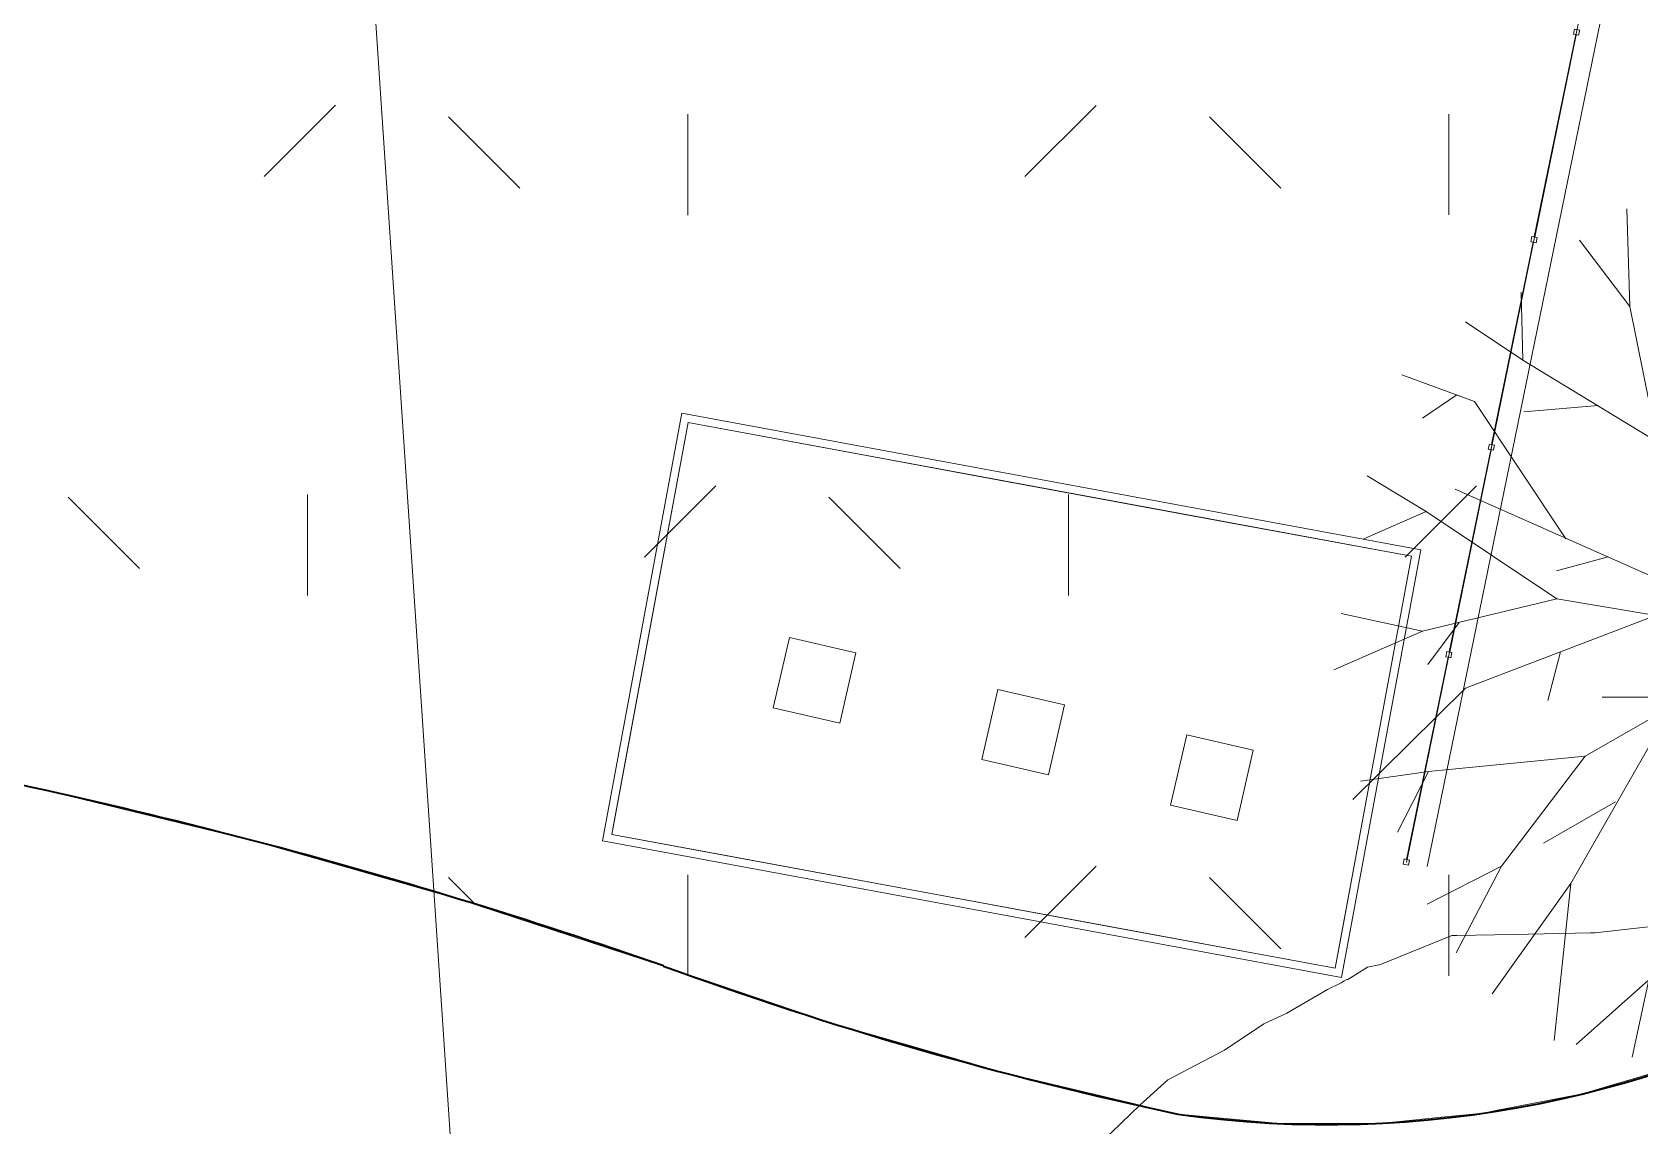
# Model space of a CAD drawing. Header units: metres. Extents: x -207 to 292, y -187 to 169.
# Drawn here: x 2.66 to 17.84, y -121.04 to -110.72 of the extents above; entities that cross this region are included whole.
import ezdxf

# ---------------------------------------------------------------- set-up
doc = ezdxf.new("R2010")
doc.units = ezdxf.units.M
for name, color, linetype, lineweight in [('A-FLOR', 7, 'Continuous', 9), ('A-FLOR-OTLN', 7, 'Continuous', 9), ('A-GLAZ-CWMG', 7, 'Continuous', 9), ('ACHURADO', 7, 'Continuous', 9), ('arboles y arbustos', 7, 'Continuous', 9), ('BORDE CAMINO', 7, 'Continuous', 35), ('C-BLDG-PADS', 7, 'Continuous', 9), ('C-TOPO', 7, 'Continuous', 9), ('C-TOPO-MAJR', 7, 'Continuous', 35), ('CERCO INTERIOR', 7, 'Continuous', 9)]:
    doc.layers.add(name, color=color, linetype=linetype, lineweight=lineweight)
doc.layers.add('PR10-ARQ-PL-001-Emplazamiento-C-1_dwg', color=7, linetype='Continuous', lineweight=9, true_color=0x767676)
doc.layers.add('TEXTO', color=5, linetype='Continuous', lineweight=9, true_color=0x0000ff)

# ---------------------------------------------------------------- blocks, each defined once
blk = doc.blocks.new('YADRAN_LASQUEMAS_ARQ_MO_007_AREA SALA y TRANSF ELECT_rvt-1-PLANTA EMPLAZAMIENTO ACTUALIZADO')
at = {"layer": 'A-FLOR'}
for p, q in [((8.138, -118.292), (8.858, -114.401)), ((8.858, -114.401), (8.138, -118.292)), ((8.858, -114.401), (15.689, -115.665)), ((15.689, -115.665), (8.858, -114.401)), ((15.689, -115.665), (14.969, -119.556)), ((14.969, -119.556), (15.689, -115.665)), ((9.815, -116.433), (9.662, -117.095)), ((9.815, -116.433), (9.662, -117.095)), ((10.443, -116.578), (9.815, -116.433)), ((10.443, -116.578), (9.815, -116.433)), ((10.291, -117.24), (10.443, -116.578)), ((10.291, -117.24), (10.443, -116.578)), ((11.784, -116.923), (11.631, -117.585)), ((11.784, -116.923), (11.631, -117.585)), ((12.413, -117.068), (11.784, -116.923)), ((12.413, -117.068), (11.784, -116.923)), ((9.662, -117.095), (10.291, -117.24)), ((9.662, -117.095), (10.291, -117.24)), ((12.26, -117.73), (12.413, -117.068)), ((12.26, -117.73), (12.413, -117.068)), ((13.566, -117.352), (13.413, -118.015)), ((13.566, -117.352), (13.413, -118.015)), ((14.195, -117.497), (13.566, -117.352)), ((14.195, -117.497), (13.566, -117.352)), ((11.631, -117.585), (12.26, -117.73)), ((11.631, -117.585), (12.26, -117.73)), ((14.042, -118.16), (14.195, -117.497)), ((14.042, -118.16), (14.195, -117.497)), ((13.413, -118.015), (14.042, -118.16)), ((13.413, -118.015), (14.042, -118.16)), ((14.969, -119.556), (8.138, -118.292)), ((8.138, -118.292), (14.969, -119.556))]:
    blk.add_line(p, q, dxfattribs=at)
at = {"layer": 'A-FLOR-OTLN'}
for p, q in [((8.798, -114.314), (8.05, -118.352)), ((8.05, -118.352), (8.798, -114.314)), ((8.138, -118.292), (8.858, -114.401)), ((8.138, -118.292), (8.858, -114.401)), ((15.776, -115.605), (8.798, -114.314)), ((8.798, -114.314), (15.776, -115.605)), ((8.858, -114.401), (15.689, -115.665)), ((8.858, -114.401), (15.689, -115.665)), ((15.689, -115.665), (14.969, -119.556)), ((15.689, -115.665), (14.969, -119.556)), ((15.029, -119.643), (15.776, -115.605)), ((15.776, -115.605), (15.029, -119.643)), ((8.05, -118.352), (15.029, -119.643)), ((15.029, -119.643), (8.05, -118.352)), ((14.969, -119.556), (8.138, -118.292)), ((14.969, -119.556), (8.138, -118.292))]:
    blk.add_line(p, q, dxfattribs=at)
blk = doc.blocks.new('PR10-ARQ-PL-001-Emplazamiento-C-1_dwg_Quad Corner Mullion - 50x50 mm-517354-PLANTA EMPLAZAMIENTO-674654-PLANTA EMPLAZAMIENTO ACTUALIZADO')
at = {"layer": 'A-GLAZ-CWMG', "flags": 128}
blk.add_lwpolyline([(0.025, 0.025), (0.025, -0.025), (-0.025, -0.025), (-0.025, 0.025)], close=True, dxfattribs=at)
blk = doc.blocks.new('PR10-ARQ-PL-001-Emplazamiento-C-1_dwg_Circular Mullion - 5mm-517344-PLANTA EMPLAZAMIENTO-674655-PLANTA EMPLAZAMIENTO ACTUALIZADO')
at = {"layer": 'A-GLAZ-CWMG', "flags": 128}
for points in [[(-84.442, 139.656), (-83.711, 141.464), (-83.713, 141.465), (-83.716, 141.466), (-84.446, 139.658), (-84.444, 139.657)], [(-84.444, 139.657), (-83.713, 141.465)]]:
    blk.add_lwpolyline(points, close=True, dxfattribs=at)
blk = doc.blocks.new('PR10-ARQ-PL-001-Emplazamiento-C-1_dwg_Rectangular Mullion - 50 x 50 mm-517346-PLANTA EMPLAZAMIENTO-674657-PLANTA EMPLAZAMIENTO ACTUALIZADO')
at = {"layer": 'A-GLAZ-CWMG', "flags": 128}
blk.add_lwpolyline([(0.025, 0.025), (-0.025, 0.025), (-0.025, -0.025), (0.025, -0.025)], close=True, dxfattribs=at)
blk = doc.blocks.new('PR10-ARQ-PL-001-Emplazamiento-C-1_dwg_Rectangular Mullion - 50 x 50 mm-517357-PLANTA EMPLAZAMIENTO-674659-PLANTA EMPLAZAMIENTO ACTUALIZADO')
at = {"layer": 'A-GLAZ-CWMG', "flags": 128}
blk.add_lwpolyline([(0.025, 0.025), (0.025, -0.025), (-0.025, -0.025), (-0.025, 0.025)], close=True, dxfattribs=at)
blk = doc.blocks.new('PR10-ARQ-PL-001-Emplazamiento-C-1_dwg_Quad Corner Mullion - 50x50 mm-517356-PLANTA EMPLAZAMIENTO-674660-PLANTA EMPLAZAMIENTO ACTUALIZADO')
at = {"layer": 'A-GLAZ-CWMG', "flags": 128}
blk.add_lwpolyline([(0.025, 0.025), (-0.025, 0.025), (-0.025, -0.025), (0.025, -0.025)], close=True, dxfattribs=at)
blk = doc.blocks.new('PR10-ARQ-PL-001-Emplazamiento-C-1_dwg_PR10-ARQ-PL-001-Emplazamiento-WIP-A_dwg_arbolito2-671575-PLANTA EMPLAZAMIENTO-674710-PLANTA EMPLAZAMIENTO ACTUALIZADO')
at = {"layer": 'arboles y arbustos'}
for p, q in [((79, 3660), (-283, 4264)), ((-1368, 3061), (-1929, 3801)), ((3531, 3446), (3194, 2410)), ((1704, 3199), (1704, 2495)), ((1878, 2746), (565, 895)), ((-3295, 2076), (-3678, 1817)), ((-2547, 1888), (-1721, 1960)), ((2336, 1620), (1807, 496)), ((76, 1135), (516, 326)), ((-3637, 777), (-4331, 473)), ((-1609, 271), (-2183, 115)), ((2821, 188), (1534, 261)), ((-3269, -458), (-3616, -929)), ((3068, -911), (4732, -361)), ((-3676, -555), (-4665, -988)), ((5457, -647), (4542, -746)), ((-2140, -787), (-2280, -1329)), ((-716, -1292), (-1676, -1292)), ((4413, -1655), (5341, -1707)), ((1739, -1838), (3454, -2164)), ((-4369, -2226), (-3610, -2120)), ((6, -2283), (211, -3139)), ((-2328, -2920), (-1527, -2458)), ((-2796, -3175), (-3300, -4141)), ((-2023, -3367), (-2208, -5117)), ((3034, -3854), (4001, -4335)), ((-482, -4668), (-87, -4026)), ((-1156, -4443), (-1342, -5303)), ((1114, -4886), (1071, -5652))]:
    blk.add_line(p, q, dxfattribs=at)
at = {"layer": 'arboles y arbustos', "flags": 128}
for points in [[(-2560, 2465), (-1063, 1554), (-1368, 3061), (-1401, 4150)], [(1385, 3388), (661, 2007), (79, 3660), (221, 4243)], [(1322, 3974), (1385, 3388), (1728, 3690)], [(2623, 4059), (1878, 2746), (3390, 3652)], [(-3197, 2891), (-2560, 2465), (-2576, 3223)], [(-589, 2897), (-531, 2106), (-968, 2495)], [(4172, 1505), (2480, 1049), (3194, 2410), (3940, 2964)], [(-3908, 2302), (-3099, 2004), (-2078, 473)], [(-1063, 1554), (-433, 633), (-531, 2106)], [(2480, 1049), (433, -633), (661, 2007)], [(4449, 1960), (3842, 1426), (4838, 1183)], [(-4583, -358), (-3676, -555), (-2181, -197), (-3637, 777), (-4292, 1176)], [(-2181, -197), (433, -633), (-3312, 1026)], [(5254, 901), (4577, 540), (5249, 185)], [(-1866, -1951), (433, -633), (-433, 633)], [(4577, 540), (3067, -348), (433, -633), (2646, -2675)], [(3067, -348), (4539, -791), (5502, -1281)], [(-1080, -381), (-3199, -1193), (-4453, -2432)], [(-230, -3198), (433, -633), (1795, -2906)], [(997, -2297), (433, -633), (3068, -911), (4413, -1655), (5264, -2335)], [(-898, -1396), (-2023, -3367), (-2901, -4596)], [(-3623, -3597), (-2796, -3175), (-1866, -1951), (-3610, -2120), (-3954, -2795)], [(757, -2895), (997, -2297), (1284, -3142)], [(4224, -2938), (2646, -2675), (3965, -3695)], [(1996, -4647), (1795, -2906), (3034, -3854), (3507, -4643)], [(-1963, -5161), (-1156, -4443), (-230, -3198), (68, -4925)], [(2305, -4291), (1284, -3142), (1114, -4886), (1710, -5354)], [(2561, -5184), (2305, -4291), (3157, -4971)]]:
    blk.add_lwpolyline(points, dxfattribs=at)
blk = doc.blocks.new('PR10-ARQ-PL-001-Emplazamiento-C-1_dwg-674643-PLANTA EMPLAZAMIENTO ACTUALIZADO')
at = {"layer": 'ACHURADO'}
h = blk.add_hatch(dxfattribs=at)
h.set_pattern_fill('FP_1', color=256, style=0, pattern_type=2)
h.set_pattern_definition([(90, (-655750.258, -5498481.082), (-3.592, 3.592), [0.9525, -6.232]), (45, (-655750.258, -5498481.082), (-3.5921024484, 3.5921024484), [0.9525, -4.127]), (135, (-655750.258, -5498481.082), (-3.5921024484, -3.5921024484), [0.9525, -4.127])])
h.paths.add_polyline_path([(19.275, -116.438), (17.327, -117.555), (16.023, -117.681), (15.836, -118.593), (15.64, -118.553), (15.814, -117.703), (15.33, -117.77), (15.92, -117.187), (16.473, -114.489), (16.282, -114.203), (16.514, -114.289), (17.373, -110.102), (-5.102, -101.293), (-5.029, -101.107), (17.602, -109.977), (16.807, -113.854), (18.008, -114.584)])
h.paths.add_polyline_path([(14.883, -121.031), (15.235, -121.025), (15.586, -121.007), (15.936, -120.977), (16.285, -120.935), (16.674, -120.873), (16.978, -120.814), (17.321, -120.736), (17.661, -120.647), (17.997, -120.545), (18.33, -120.432), (18.659, -120.308), (18.983, -120.172), (18.713, -118.611), (19.275, -116.438), (21.508, -116.196), (22.661, -116.543), (23.385, -116.465), (23.557, -116.196), (23.721, -115.921), (23.876, -115.641), (24.022, -115.356), (24.159, -115.067), (24.287, -114.774), (24.406, -114.477), (58.185, -28.343), (58.254, -28.108), (58.312, -27.87), (58.358, -27.629), (58.392, -27.386), (58.414, -27.142), (58.424, -26.897), (58.421, -26.651), (58.407, -26.407), (58.381, -26.163), (58.343, -25.921), (58.293, -25.681), (58.232, -25.443), (58.158, -25.209), (58.074, -24.979), (57.978, -24.753), (57.871, -24.533), (57.754, -24.318), (57.626, -24.108), (57.488, -23.906), (57.34, -23.71), (57.183, -23.522), (57.016, -23.342), (56.841, -23.17), (56.658, -23.007), (56.467, -22.853), (56.269, -22.709), (56.064, -22.575), (55.852, -22.451), (44.562, -17.428), (32.704, -11.966), (21.603, -7.179), (20.9, -6.999), (20.193, -6.83), (19.484, -6.674), (18.772, -6.529), (18.058, -6.397), (17.342, -6.276), (16.624, -6.168), (15.905, -6.071), (15.183, -5.987), (14.895, -5.973), (14.606, -5.971), (14.317, -5.981), (14.029, -6.002), (13.742, -6.035), (13.457, -6.079), (13.173, -6.135), (12.892, -6.202), (12.614, -6.281), (12.339, -6.37), (12.069, -6.471), (11.802, -6.582), (11.54, -6.704), (11.283, -6.836), (11.032, -6.978), (10.787, -7.131), (10.548, -7.293), (10.315, -7.465), (10.09, -7.646), (9.872, -7.835), (9.662, -8.034), (9.384, -8.284), (9.113, -8.542), (8.596, -9.084), (8.351, -9.366), (8.115, -9.656), (7.888, -9.954), (7.67, -10.258), (7.462, -10.569), (7.263, -10.887), (7.075, -11.21), (6.897, -11.539), (6.729, -11.874), (6.572, -12.213), (6.426, -12.558), (6.29, -12.907), (6.166, -13.26), (-6.848, -46.55), (-6.344, -46.736), (-6.287, -46.582), (-5.755, -46.779), (7.902, -11.919), (8.941, -10.094), (10.457, -8.289), (12.94, -7.061), (15.443, -6.87), (20.083, -8.71), (20.547, -7.565), (20.733, -7.639), (20.194, -8.969), (15.412, -7.073), (12.994, -7.258), (10.583, -8.449), (9.106, -10.208), (8.083, -12.005), (-23.285, -92.075), (-23.471, -92.003), (-5.899, -47.147), (-6.424, -46.953), (-6.9, -46.685), (-10.249, -55.252), (-17.957, -76.206), (-22.175, -86.918), (-22.274, -87.115), (-22.383, -87.308), (-22.502, -87.494), (-22.63, -87.675), (-22.767, -87.849), (-22.912, -88.015), (-23.066, -88.174), (-23.227, -88.325), (-23.396, -88.468), (-23.572, -88.602), (-23.754, -88.727), (-23.943, -88.843), (-24.137, -88.949), (-24.336, -89.045), (-24.495, -89.155), (-24.647, -89.274), (-24.791, -89.403), (-24.927, -89.54), (-25.054, -89.686), (-25.171, -89.84), (-25.376, -90.167), (-25.463, -90.34), (-25.538, -90.518), (-25.602, -90.7), (-25.655, -90.886), (-25.696, -91.075), (-25.725, -91.266), (-25.77, -93.298), (-25.73, -93.442), (-25.679, -93.583), (-25.615, -93.719), (-25.541, -93.849), (-25.456, -93.972), (-25.258, -94.196), (-25.145, -94.295), (-25.025, -94.384), (-24.952, -94.188), (-25.106, -94.131), (-24.943, -93.69), (-24.572, -93.827), (-24.735, -94.268), (-24.857, -94.484), (-24.639, -94.582), (-24.409, -94.65), (-16.238, -96.856), (-9.333, -99.776), (-9.122, -99.888), (-8.917, -100.011), (-8.719, -100.145), (-8.528, -100.289), (-8.345, -100.443), (-8.171, -100.606), (-8.005, -100.778), (-7.848, -100.959), (-7.701, -101.148), (-7.565, -101.344), (-7.438, -101.547), (-7.323, -101.756), (-7.219, -101.971), (-7.126, -102.191), (-7.045, -102.416), (-6.976, -102.645), (-6.919, -102.877), (-6.874, -103.112), (-6.821, -103.587), (-6.814, -103.826), (-6.819, -104.065), (-6.837, -104.303), (-6.867, -104.54), (-6.91, -104.776), (-6.965, -105.008), (-7.032, -105.238), (-7.111, -105.463), (-7.202, -105.684), (-7.304, -105.9), (-9.061, -109.297), (-9.147, -109.511), (-9.222, -109.728), (-9.284, -109.95), (-9.334, -110.174), (-9.372, -110.401), (-9.397, -110.63), (-9.41, -110.86), (-9.41, -111.09), (-9.398, -111.32), (-9.373, -111.548), (-9.335, -111.775), (-9.285, -112), (-9.223, -112.222), (-9.149, -112.439), (-9.063, -112.653), (-8.965, -112.861), (-8.856, -113.064), (-8.737, -113.26), (-8.606, -113.45), (-8.465, -113.632), (-7.995, -113.938), (-7.519, -114.234), (-7.036, -114.519), (-6.547, -114.794), (-6.052, -115.058), (-5.552, -115.312), (-5.046, -115.554), (-4.019, -116.006), (-3.499, -116.215), (-2.974, -116.413), (-2.445, -116.6), (-1.912, -116.775), (-1.375, -116.938), (-0.835, -117.09), (-0.292, -117.23), (0.254, -117.359), (0.802, -117.475), (1.598, -117.626), (3.182, -117.964), (3.97, -118.152), (4.755, -118.352), (5.537, -118.564), (6.315, -118.789), (7.09, -119.025), (7.86, -119.274), (8.627, -119.535), (9.223, -119.746), (10.424, -120.139), (11.7, -120.505), (12.25, -120.648), (12.865, -120.796), (13.482, -120.933), (13.83, -120.976), (14.181, -121.006), (14.532, -121.025)])
h.paths.add_polyline_path([(22.149, -114.705), (22.164, -114.693), (22.181, -114.697)])
h.paths.add_polyline_path([(16.282, -114.203), (16.116, -114.142), (16.202, -114.084)])
h.paths.add_polyline_path([(39.665, -75.099), (36.369, -73.775), (43.198, -56.768), (46.494, -58.092)])
at = {"layer": 'BORDE CAMINO'}
for centre, radius, start, end in [((14.889, -110.844), 10.187, 262.0587, 338.064), ((-8.435, -168.475), 51.83, 70.7796, 79.7331), ((21.019, -85.649), 36.08, 249.9123, 257.9415)]:
    blk.add_arc(centre, radius, start, end, dxfattribs=at)
at = {"layer": 'C-BLDG-PADS', "flags": 128}
blk.add_lwpolyline([(8.858, -114.401), (15.689, -115.665), (14.969, -119.556), (8.138, -118.292)], close=True, dxfattribs=at)
at = {"layer": 'C-TOPO', "flags": 128}
for points in [[(0.802, -117.475), (2.787, -117.875), (4.755, -118.352), (5.423, -118.542), (6.703, -118.906), (8.627, -119.535), (9.489, -119.827), (10.223, -120.076), (10.927, -120.279), (11.842, -120.543), (13.482, -120.933), (13.928, -120.974), (14.442, -121.021), (15.407, -121.018), (15.543, -121.004), (15.976, -120.962), (16.367, -120.923), (16.486, -120.9), (17.222, -120.756), (17.314, -120.738), (18.24, -120.464)], [(18.24, -120.464), (17.314, -120.738), (17.222, -120.756), (16.486, -120.9), (16.367, -120.923), (15.976, -120.962), (15.543, -121.004), (15.407, -121.018), (14.442, -121.021), (13.928, -120.974), (13.482, -120.933), (11.842, -120.543), (10.927, -120.279), (10.223, -120.076), (9.489, -119.827), (8.627, -119.535), (6.703, -118.906), (5.423, -118.542), (4.755, -118.352), (2.787, -117.875), (0.802, -117.475)]]:
    blk.add_lwpolyline(points, dxfattribs=at)
blk.add_lwpolyline([(15.689, -115.665), (8.858, -114.401), (10.628, -114.729), (11.541, -114.898), (12.681, -115.109), (13.957, -115.345), (15.689, -115.665), (15.23, -118.143), (15.022, -119.267), (14.969, -119.556), (14.542, -119.477), (12.985, -119.189), (9.269, -118.501), (8.278, -118.318), (8.138, -118.292), (8.16, -118.171), (8.293, -117.455), (8.858, -114.401), (8.293, -117.455), (8.858, -114.401), (10.628, -114.729), (11.541, -114.898), (12.681, -115.109), (13.957, -115.345), (15.689, -115.665), (15.23, -118.143), (15.022, -119.267), (14.969, -119.556), (14.542, -119.477), (12.985, -119.189), (9.269, -118.501), (8.278, -118.318), (8.138, -118.292), (8.16, -118.171), (8.293, -117.455), (8.16, -118.171), (8.138, -118.292), (8.278, -118.318), (9.269, -118.501), (12.985, -119.189), (14.542, -119.477), (14.969, -119.556), (15.022, -119.267), (15.23, -118.143), (15.689, -115.665), (13.957, -115.345), (12.681, -115.109), (11.541, -114.898), (10.628, -114.729), (8.858, -114.401), (8.138, -118.292), (14.969, -119.556)], close=True, dxfattribs=at)
at = {"layer": 'C-TOPO-MAJR', "color": 1, "lineweight": 9, "true_color": 0xff0000, "flags": 128}
blk.add_lwpolyline([(18.406, -119.112), (17.42, -119.221), (17.379, -119.222), (16.649, -119.237), (16.116, -119.246), (16.071, -119.246), (15.395, -119.519), (15.273, -119.546), (15.086, -119.66), (15.078, -119.663), (15.054, -119.675), (15.023, -119.694), (15.012, -119.7), (14.897, -119.756), (14.51, -119.978), (14.295, -120.081), (13.922, -120.328), (13.389, -120.609), (13.123, -120.848), (11.965, -121.967)], dxfattribs=at)
at = {"layer": 'CERCO INTERIOR'}
blk.add_line((15.64, -118.553), (17.413, -109.903), dxfattribs=at)
at = {"layer": 'CERCO INTERIOR', "flags": 128}
blk.add_lwpolyline([(15.836, -118.593), (17.602, -109.977), (-5.029, -101.107)], dxfattribs=at)
at = {"layer": 'TEXTO', "flags": 128}
blk.add_lwpolyline([(27.818, -100.749), (5.249, -100.749), (7.121, -128.748)], dxfattribs=at)
for name, p, rotation in [('PR10-ARQ-PL-001-Emplazamiento-C-1_dwg_Circular Mullion - 5mm-517344-PLANTA EMPLAZAMIENTO-674655-PLANTA EMPLAZAMIENTO ACTUALIZADO', (-91.051, 11.356), 190.4117886061833), ('PR10-ARQ-PL-001-Emplazamiento-C-1_dwg_Circular Mullion - 5mm-517344-PLANTA EMPLAZAMIENTO-674655-PLANTA EMPLAZAMIENTO ACTUALIZADO', (-91.051, 11.356), 190.4117886061833), ('PR10-ARQ-PL-001-Emplazamiento-C-1_dwg_Circular Mullion - 5mm-517344-PLANTA EMPLAZAMIENTO-674655-PLANTA EMPLAZAMIENTO ACTUALIZADO', (-91.051, 11.356), 190.4117886061833), ('PR10-ARQ-PL-001-Emplazamiento-C-1_dwg_Circular Mullion - 5mm-517344-PLANTA EMPLAZAMIENTO-674655-PLANTA EMPLAZAMIENTO ACTUALIZADO', (-91.453, 9.397), 190.4117886061833), ('PR10-ARQ-PL-001-Emplazamiento-C-1_dwg_Circular Mullion - 5mm-517344-PLANTA EMPLAZAMIENTO-674655-PLANTA EMPLAZAMIENTO ACTUALIZADO', (-91.453, 9.397), 190.4117886061833), ('PR10-ARQ-PL-001-Emplazamiento-C-1_dwg_Circular Mullion - 5mm-517344-PLANTA EMPLAZAMIENTO-674655-PLANTA EMPLAZAMIENTO ACTUALIZADO', (-91.453, 9.397), 190.4117886061833), ('PR10-ARQ-PL-001-Emplazamiento-C-1_dwg_Circular Mullion - 5mm-517344-PLANTA EMPLAZAMIENTO-674655-PLANTA EMPLAZAMIENTO ACTUALIZADO', (-91.854, 7.437), 190.4117886061833), ('PR10-ARQ-PL-001-Emplazamiento-C-1_dwg_Circular Mullion - 5mm-517344-PLANTA EMPLAZAMIENTO-674655-PLANTA EMPLAZAMIENTO ACTUALIZADO', (-91.854, 7.437), 190.4117886061833), ('PR10-ARQ-PL-001-Emplazamiento-C-1_dwg_Circular Mullion - 5mm-517344-PLANTA EMPLAZAMIENTO-674655-PLANTA EMPLAZAMIENTO ACTUALIZADO', (-91.854, 7.437), 190.4117886061833), ('PR10-ARQ-PL-001-Emplazamiento-C-1_dwg_Circular Mullion - 5mm-517344-PLANTA EMPLAZAMIENTO-674655-PLANTA EMPLAZAMIENTO ACTUALIZADO', (-92.256, 5.478), 190.4117886061833), ('PR10-ARQ-PL-001-Emplazamiento-C-1_dwg_Circular Mullion - 5mm-517344-PLANTA EMPLAZAMIENTO-674655-PLANTA EMPLAZAMIENTO ACTUALIZADO', (-92.256, 5.478), 190.4117886061833), ('PR10-ARQ-PL-001-Emplazamiento-C-1_dwg_Circular Mullion - 5mm-517344-PLANTA EMPLAZAMIENTO-674655-PLANTA EMPLAZAMIENTO ACTUALIZADO', (-92.256, 5.478), 190.4117886061833), ('PR10-ARQ-PL-001-Emplazamiento-C-1_dwg_Quad Corner Mullion - 50x50 mm-517354-PLANTA EMPLAZAMIENTO-674654-PLANTA EMPLAZAMIENTO ACTUALIZADO', (15.64, -118.553), 258.4117886061833), ('PR10-ARQ-PL-001-Emplazamiento-C-1_dwg_Quad Corner Mullion - 50x50 mm-517356-PLANTA EMPLAZAMIENTO-674660-PLANTA EMPLAZAMIENTO ACTUALIZADO', (15.64, -118.553), 258.4117886061833)]:
    blk.add_blockref(name, p, dxfattribs=dict(rotation=rotation))
at = {"extrusion": (0, 0, -1), "rotation": 101.5882113938167}
for name, p in [('PR10-ARQ-PL-001-Emplazamiento-C-1_dwg_Rectangular Mullion - 50 x 50 mm-517346-PLANTA EMPLAZAMIENTO-674657-PLANTA EMPLAZAMIENTO ACTUALIZADO', (-17.247, -110.716)), ('PR10-ARQ-PL-001-Emplazamiento-C-1_dwg_Rectangular Mullion - 50 x 50 mm-517357-PLANTA EMPLAZAMIENTO-674659-PLANTA EMPLAZAMIENTO ACTUALIZADO', (-17.247, -110.716)), ('PR10-ARQ-PL-001-Emplazamiento-C-1_dwg_Rectangular Mullion - 50 x 50 mm-517346-PLANTA EMPLAZAMIENTO-674657-PLANTA EMPLAZAMIENTO ACTUALIZADO', (-16.845, -112.676)), ('PR10-ARQ-PL-001-Emplazamiento-C-1_dwg_Rectangular Mullion - 50 x 50 mm-517357-PLANTA EMPLAZAMIENTO-674659-PLANTA EMPLAZAMIENTO ACTUALIZADO', (-16.845, -112.676)), ('PR10-ARQ-PL-001-Emplazamiento-C-1_dwg_Rectangular Mullion - 50 x 50 mm-517346-PLANTA EMPLAZAMIENTO-674657-PLANTA EMPLAZAMIENTO ACTUALIZADO', (-16.443, -114.635)), ('PR10-ARQ-PL-001-Emplazamiento-C-1_dwg_Rectangular Mullion - 50 x 50 mm-517357-PLANTA EMPLAZAMIENTO-674659-PLANTA EMPLAZAMIENTO ACTUALIZADO', (-16.443, -114.635)), ('PR10-ARQ-PL-001-Emplazamiento-C-1_dwg_Rectangular Mullion - 50 x 50 mm-517346-PLANTA EMPLAZAMIENTO-674657-PLANTA EMPLAZAMIENTO ACTUALIZADO', (-16.041, -116.594)), ('PR10-ARQ-PL-001-Emplazamiento-C-1_dwg_Rectangular Mullion - 50 x 50 mm-517357-PLANTA EMPLAZAMIENTO-674659-PLANTA EMPLAZAMIENTO ACTUALIZADO', (-16.041, -116.594))]:
    blk.add_blockref(name, p, dxfattribs=at)
at = {"xscale": 0.0008473622762515577, "yscale": 0.0008473622762515577, "zscale": 0.0008473622762515577}
blk.add_blockref('PR10-ARQ-PL-001-Emplazamiento-C-1_dwg_PR10-ARQ-PL-001-Emplazamiento-WIP-A_dwg_arbolito2-671575-PLANTA EMPLAZAMIENTO-674710-PLANTA EMPLAZAMIENTO ACTUALIZADO', (18.908, -115.901), dxfattribs=at)
blk = doc.blocks.new('Quad Corner Mullion - 50x50 mm-517354-PLANTA EMPLAZAMIENTO ACTUALIZADO')
at = {"layer": 'A-GLAZ-CWMG'}
for p, q in [((-0.025, -0.025), (-0.025, 0.025)), ((-0.025, 0.025), (0.025, 0.025)), ((0.025, 0.025), (0.025, -0.025)), ((0.025, -0.025), (-0.025, -0.025))]:
    blk.add_line(p, q, dxfattribs=at)
blk = doc.blocks.new('Circular Mullion - 5mm-517344-PLANTA EMPLAZAMIENTO ACTUALIZADO')
at = {"layer": 'A-GLAZ-CWMG'}
for p, q in [((-83.716, 141.466), (-84.446, 139.658)), ((-84.444, 139.657), (-83.713, 141.465)), ((-83.713, 141.465), (-84.444, 139.657)), ((-84.442, 139.656), (-83.711, 141.464)), ((-83.713, 141.465), (-83.716, 141.466)), ((-83.711, 141.464), (-83.713, 141.465)), ((-84.446, 139.658), (-84.444, 139.657)), ((-84.444, 139.657), (-84.442, 139.656))]:
    blk.add_line(p, q, dxfattribs=at)
blk = doc.blocks.new('Rectangular Mullion - 50 x 50 mm-517346-PLANTA EMPLAZAMIENTO ACTUALIZADO')
at = {"layer": 'A-GLAZ-CWMG'}
for p, q in [((0.025, 0.025), (-0.025, 0.025)), ((-0.025, 0.025), (-0.025, -0.025)), ((0.025, -0.025), (0.025, 0.025)), ((-0.025, -0.025), (0.025, -0.025))]:
    blk.add_line(p, q, dxfattribs=at)
blk = doc.blocks.new('Rectangular Mullion - 50 x 50 mm-517357-PLANTA EMPLAZAMIENTO ACTUALIZADO')
at = {"layer": 'A-GLAZ-CWMG'}
for p, q in [((-0.025, -0.025), (-0.025, 0.025)), ((-0.025, 0.025), (0.025, 0.025)), ((0.025, 0.025), (0.025, -0.025)), ((0.025, -0.025), (-0.025, -0.025))]:
    blk.add_line(p, q, dxfattribs=at)
blk = doc.blocks.new('Quad Corner Mullion - 50x50 mm-517356-PLANTA EMPLAZAMIENTO ACTUALIZADO')
at = {"layer": 'A-GLAZ-CWMG'}
for p, q in [((0.025, 0.025), (-0.025, 0.025)), ((-0.025, 0.025), (-0.025, -0.025)), ((0.025, -0.025), (0.025, 0.025)), ((-0.025, -0.025), (0.025, -0.025))]:
    blk.add_line(p, q, dxfattribs=at)

msp = doc.modelspace()

# ---------------------------------------------------------------- linework, layer by layer
at = {"layer": 'C-BLDG-PADS'}
for p, q in [((8.138, -118.292), (8.858, -114.401)), ((8.858, -114.401), (15.689, -115.665)), ((15.689, -115.665), (14.969, -119.556)), ((14.969, -119.556), (8.138, -118.292))]:
    msp.add_line(p, q, dxfattribs=at)
at = {"layer": 'C-TOPO'}
for p, q in [((8.858, -114.401), (8.138, -118.292)), ((8.858, -114.401), (8.293, -117.455)), ((8.858, -114.401), (8.293, -117.455)), ((8.858, -114.401), (8.293, -117.455)), ((8.858, -114.401), (10.628, -114.729)), ((10.628, -114.729), (8.858, -114.401)), ((10.628, -114.729), (8.858, -114.401)), ((8.858, -114.401), (15.689, -115.665)), ((10.628, -114.729), (11.541, -114.898)), ((11.541, -114.898), (10.628, -114.729)), ((11.541, -114.898), (10.628, -114.729)), ((11.541, -114.898), (12.681, -115.109)), ((12.681, -115.109), (11.541, -114.898)), ((12.681, -115.109), (11.541, -114.898)), ((12.681, -115.109), (13.957, -115.345)), ((13.957, -115.345), (12.681, -115.109)), ((13.957, -115.345), (12.681, -115.109)), ((13.957, -115.345), (15.689, -115.665)), ((15.689, -115.665), (13.957, -115.345)), ((15.689, -115.665), (13.957, -115.345)), ((14.969, -119.556), (15.689, -115.665)), ((15.689, -115.665), (15.23, -118.143)), ((15.23, -118.143), (15.689, -115.665)), ((15.23, -118.143), (15.689, -115.665)), ((0.802, -117.475), (2.787, -117.875)), ((2.787, -117.875), (0.802, -117.475)), ((8.16, -118.171), (8.293, -117.455)), ((8.293, -117.455), (8.16, -118.171)), ((8.293, -117.455), (8.16, -118.171)), ((2.787, -117.875), (4.755, -118.352)), ((4.755, -118.352), (2.787, -117.875)), ((8.138, -118.292), (8.16, -118.171)), ((8.16, -118.171), (8.138, -118.292)), ((8.16, -118.171), (8.138, -118.292)), ((15.23, -118.143), (15.022, -119.267)), ((15.022, -119.267), (15.23, -118.143)), ((15.022, -119.267), (15.23, -118.143)), ((4.755, -118.352), (5.423, -118.542)), ((5.423, -118.542), (4.755, -118.352)), ((8.278, -118.318), (8.138, -118.292)), ((8.138, -118.292), (8.278, -118.318)), ((8.138, -118.292), (8.278, -118.318)), ((8.138, -118.292), (14.969, -119.556)), ((9.269, -118.501), (8.278, -118.318)), ((8.278, -118.318), (9.269, -118.501)), ((8.278, -118.318), (9.269, -118.501)), ((5.423, -118.542), (6.703, -118.906)), ((6.703, -118.906), (5.423, -118.542)), ((12.985, -119.189), (9.269, -118.501)), ((9.269, -118.501), (12.985, -119.189)), ((9.269, -118.501), (12.985, -119.189)), ((6.703, -118.906), (8.627, -119.535)), ((8.627, -119.535), (6.703, -118.906)), ((14.542, -119.477), (12.985, -119.189)), ((12.985, -119.189), (14.542, -119.477)), ((12.985, -119.189), (14.542, -119.477)), ((15.022, -119.267), (14.969, -119.556)), ((14.969, -119.556), (15.022, -119.267)), ((14.969, -119.556), (15.022, -119.267)), ((8.627, -119.535), (9.489, -119.827)), ((9.489, -119.827), (8.627, -119.535)), ((14.969, -119.556), (14.542, -119.477)), ((14.542, -119.477), (14.969, -119.556)), ((14.542, -119.477), (14.969, -119.556)), ((9.489, -119.827), (10.223, -120.076)), ((10.223, -120.076), (9.489, -119.827)), ((10.223, -120.076), (10.927, -120.279)), ((10.927, -120.279), (10.223, -120.076)), ((10.927, -120.279), (11.842, -120.543)), ((11.842, -120.543), (10.927, -120.279)), ((17.314, -120.738), (18.24, -120.464)), ((18.24, -120.464), (17.314, -120.738)), ((11.842, -120.543), (13.482, -120.933)), ((13.482, -120.933), (11.842, -120.543)), ((16.486, -120.9), (17.222, -120.756)), ((17.222, -120.756), (16.486, -120.9)), ((17.222, -120.756), (17.314, -120.738)), ((17.314, -120.738), (17.222, -120.756)), ((13.482, -120.933), (13.928, -120.974)), ((13.928, -120.974), (13.482, -120.933)), ((13.928, -120.974), (14.442, -121.021)), ((14.442, -121.021), (13.928, -120.974)), ((15.543, -121.004), (15.976, -120.962)), ((15.976, -120.962), (15.543, -121.004)), ((15.976, -120.962), (16.367, -120.923)), ((16.367, -120.923), (15.976, -120.962)), ((16.367, -120.923), (16.486, -120.9)), ((16.486, -120.9), (16.367, -120.923)), ((14.442, -121.021), (15.407, -121.018)), ((15.407, -121.018), (14.442, -121.021)), ((15.407, -121.018), (15.543, -121.004)), ((15.543, -121.004), (15.407, -121.018))]:
    msp.add_line(p, q, dxfattribs=at)
at = {"layer": 'C-TOPO-MAJR', "color": 1, "lineweight": 9, "true_color": 0xff0000, "flags": 128}
for points in [[(13.123, -120.848), (13.389, -120.609), (13.922, -120.328), (14.295, -120.081), (14.51, -119.978), (14.897, -119.756), (15.012, -119.7), (15.023, -119.694), (15.054, -119.675), (15.078, -119.663), (15.086, -119.66), (15.273, -119.546), (15.395, -119.519), (16.071, -119.246), (16.116, -119.246), (16.649, -119.237), (17.379, -119.222), (17.42, -119.221), (18.406, -119.112), (19.145, -118.875), (20.033, -118.615), (21.118, -118.324), (22.026, -118.099)], [(9.429, -125.129), (9.429, -125.129), (9.43, -125.123), (9.431, -125.121), (9.432, -125.12), (9.434, -125.118), (9.729, -124.526), (9.857, -124.395), (10.478, -123.715), (10.96, -123.19), (11.965, -121.967), (13.123, -120.848)]]:
    msp.add_lwpolyline(points, dxfattribs=at)

# ---------------------------------------------------------------- block references
at = {"lineweight": 5}
msp.add_blockref('YADRAN_LASQUEMAS_ARQ_MO_007_AREA SALA y TRANSF ELECT_rvt-1-PLANTA EMPLAZAMIENTO ACTUALIZADO', (0, 0), dxfattribs=at)
at = {"layer": 'A-GLAZ-CWMG'}
for name, p, rotation in [('Circular Mullion - 5mm-517344-PLANTA EMPLAZAMIENTO ACTUALIZADO', (-91.051, 11.356), 190.4117886061833), ('Circular Mullion - 5mm-517344-PLANTA EMPLAZAMIENTO ACTUALIZADO', (-91.051, 11.356), 190.4117886061833), ('Circular Mullion - 5mm-517344-PLANTA EMPLAZAMIENTO ACTUALIZADO', (-91.051, 11.356), 190.4117886061833), ('Circular Mullion - 5mm-517344-PLANTA EMPLAZAMIENTO ACTUALIZADO', (-91.453, 9.397), 190.4117886061834), ('Circular Mullion - 5mm-517344-PLANTA EMPLAZAMIENTO ACTUALIZADO', (-91.453, 9.397), 190.4117886061834), ('Circular Mullion - 5mm-517344-PLANTA EMPLAZAMIENTO ACTUALIZADO', (-91.453, 9.397), 190.4117886061834), ('Circular Mullion - 5mm-517344-PLANTA EMPLAZAMIENTO ACTUALIZADO', (-91.854, 7.437), 190.4117886061833), ('Circular Mullion - 5mm-517344-PLANTA EMPLAZAMIENTO ACTUALIZADO', (-91.854, 7.437), 190.4117886061833), ('Circular Mullion - 5mm-517344-PLANTA EMPLAZAMIENTO ACTUALIZADO', (-91.854, 7.437), 190.4117886061833), ('Circular Mullion - 5mm-517344-PLANTA EMPLAZAMIENTO ACTUALIZADO', (-92.256, 5.478), 190.4117886061833), ('Circular Mullion - 5mm-517344-PLANTA EMPLAZAMIENTO ACTUALIZADO', (-92.256, 5.478), 190.4117886061833), ('Circular Mullion - 5mm-517344-PLANTA EMPLAZAMIENTO ACTUALIZADO', (-92.256, 5.478), 190.4117886061833), ('Quad Corner Mullion - 50x50 mm-517354-PLANTA EMPLAZAMIENTO ACTUALIZADO', (15.64, -118.553), 258.4117886061833), ('Quad Corner Mullion - 50x50 mm-517356-PLANTA EMPLAZAMIENTO ACTUALIZADO', (15.64, -118.553), 258.4117886061833)]:
    msp.add_blockref(name, p, dxfattribs=dict(at, rotation=rotation))
at = {"layer": 'A-GLAZ-CWMG', "extrusion": (0, 0, -1), "rotation": 101.5882113938167}
for name, p in [('Rectangular Mullion - 50 x 50 mm-517346-PLANTA EMPLAZAMIENTO ACTUALIZADO', (-17.247, -110.716)), ('Rectangular Mullion - 50 x 50 mm-517357-PLANTA EMPLAZAMIENTO ACTUALIZADO', (-17.247, -110.716)), ('Rectangular Mullion - 50 x 50 mm-517346-PLANTA EMPLAZAMIENTO ACTUALIZADO', (-16.845, -112.676)), ('Rectangular Mullion - 50 x 50 mm-517357-PLANTA EMPLAZAMIENTO ACTUALIZADO', (-16.845, -112.676)), ('Rectangular Mullion - 50 x 50 mm-517346-PLANTA EMPLAZAMIENTO ACTUALIZADO', (-16.443, -114.635)), ('Rectangular Mullion - 50 x 50 mm-517357-PLANTA EMPLAZAMIENTO ACTUALIZADO', (-16.443, -114.635)), ('Rectangular Mullion - 50 x 50 mm-517346-PLANTA EMPLAZAMIENTO ACTUALIZADO', (-16.041, -116.594)), ('Rectangular Mullion - 50 x 50 mm-517357-PLANTA EMPLAZAMIENTO ACTUALIZADO', (-16.041, -116.594))]:
    msp.add_blockref(name, p, dxfattribs=at)
at = {"layer": 'PR10-ARQ-PL-001-Emplazamiento-C-1_dwg', "color": 7}
msp.add_blockref('PR10-ARQ-PL-001-Emplazamiento-C-1_dwg-674643-PLANTA EMPLAZAMIENTO ACTUALIZADO', (0, 0), dxfattribs=at)

doc.saveas('drawing.dxf')
